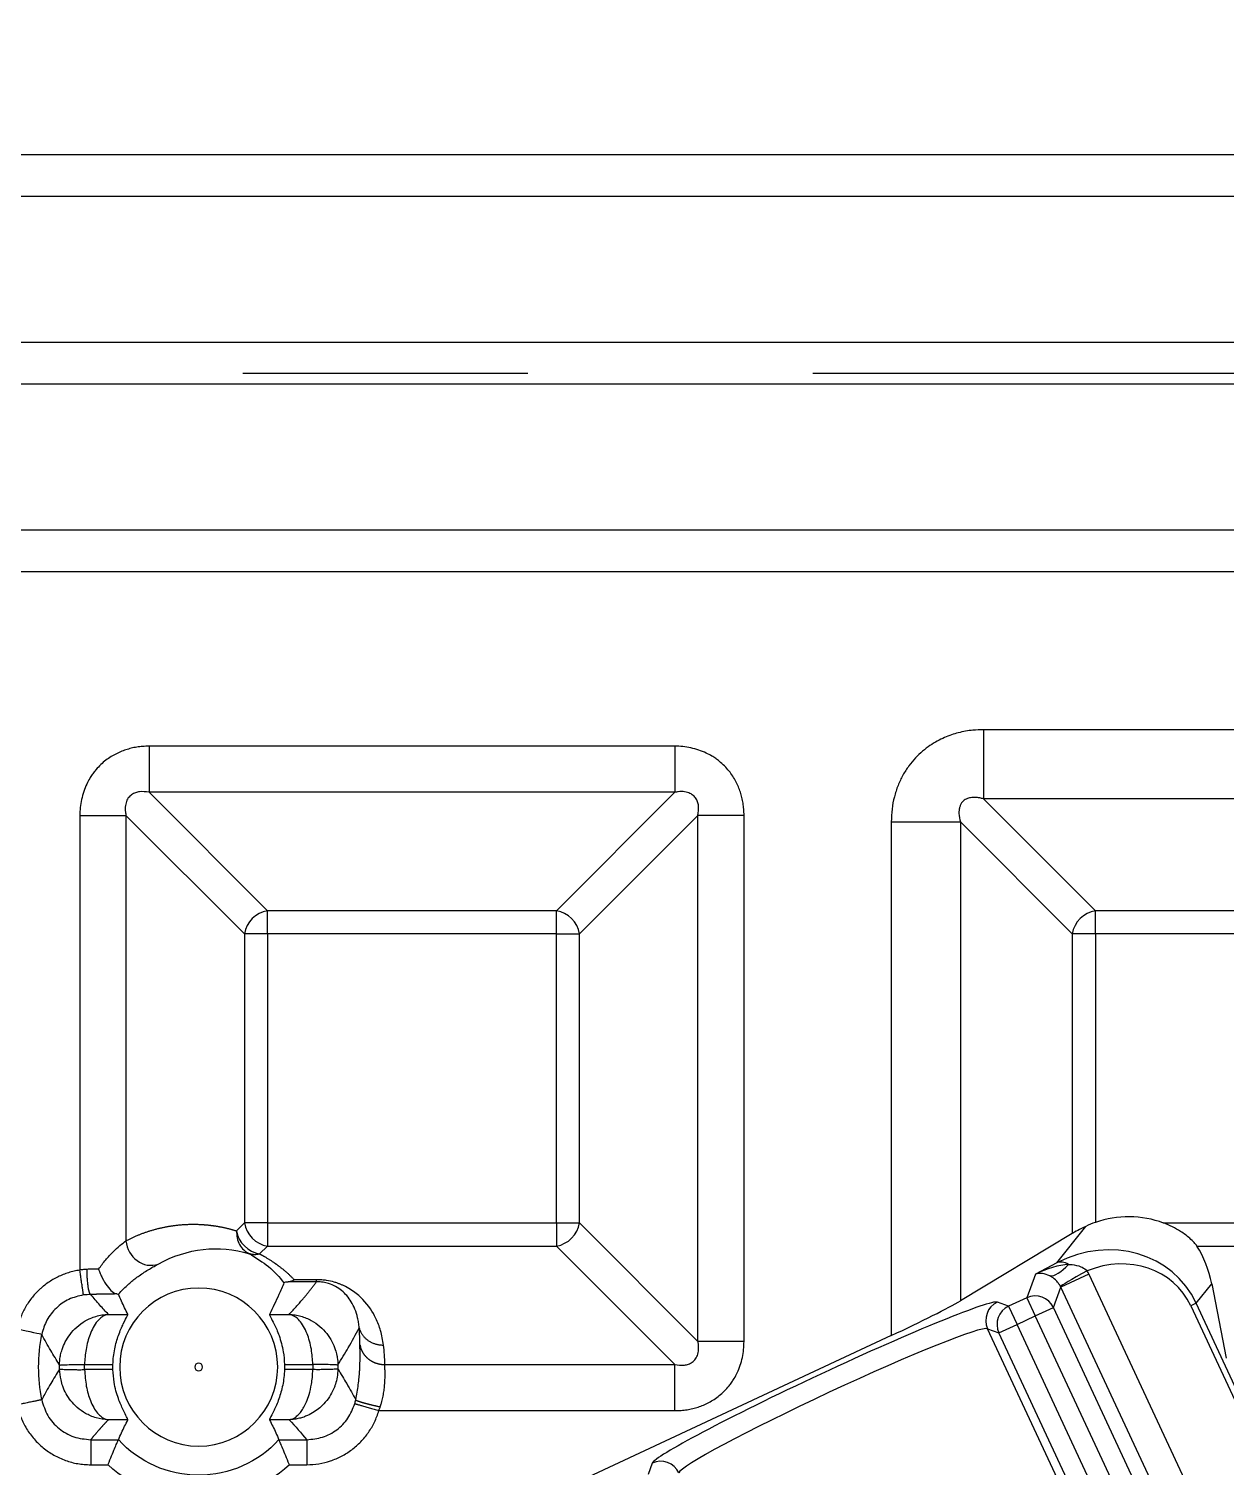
# Model space of a CAD drawing. Header units: millimetres. Extents: x 2595 to 3308, y 1499 to 1823.
# Drawn here: x 3109.39 to 3133.39, y 1641.33 to 1670.16 of the extents above; entities that cross this region are included whole.
import ezdxf
from ezdxf.lldxf.tags import DXFTag

# ---------------------------------------------------------------- set-up
doc = ezdxf.new("R2010")
doc.units = ezdxf.units.MM
doc.linetypes.add('CENTER', pattern=[2, 1.25, -0.25, 0.25, -0.25])
doc.layers.add('5', color=7, linetype='Continuous', true_color=0xffffff)
tags = doc.linetypes.add('DASHED', pattern=[25.72, 12.86, -12.86]).pattern_tags.tags
tags[6:7] = [DXFTag(74, 4), DXFTag(75, 0), DXFTag(340, '0'), DXFTag(46, 0.0), DXFTag(50, 0.0), DXFTag(44, 0.0), DXFTag(45, 0.0)]
tags[4:5] = [DXFTag(74, 4), DXFTag(75, 0), DXFTag(340, '0'), DXFTag(46, 0.0), DXFTag(50, 0.0), DXFTag(44, 0.0), DXFTag(45, 0.0)]

msp = doc.modelspace()

# ---------------------------------------------------------------- linework, layer by layer
at = {"layer": '5', "color": 7, "linetype": 'Continuous'}
for p, q in [((3143.407, 1667.635), (3101.539, 1667.635)), ((3143.407, 1666.8), (3101.609, 1666.8)), ((3102.067, 1663.875), (3146.332, 1663.875)), ((3102.067, 1663.04), (3146.332, 1663.04)), ((3101.609, 1660.115), (3143.407, 1660.115)), ((3101.539, 1659.28), (3143.407, 1659.28)), ((3138.808, 1656.111), (3128.526, 1656.111)), ((3128.526, 1656.111), (3128.526, 1654.725)), ((3122.339, 1655.78), (3111.796, 1655.78)), ((3111.796, 1655.78), (3111.796, 1654.856)), ((3122.339, 1654.856), (3111.796, 1654.856)), ((3111.796, 1654.856), (3114.17, 1652.482)), ((3122.339, 1654.856), (3119.965, 1652.482)), ((3128.526, 1654.725), (3130.769, 1652.482)), ((3138.808, 1654.725), (3128.526, 1654.725)), ((3110.41, 1654.394), (3110.41, 1645.28)), ((3111.334, 1654.394), (3113.708, 1652.02)), ((3111.334, 1654.394), (3111.334, 1645.868)), ((3122.801, 1654.394), (3120.427, 1652.02)), ((3122.801, 1643.851), (3122.801, 1654.394)), ((3123.726, 1654.394), (3122.801, 1654.394)), ((3123.726, 1643.851), (3123.726, 1654.394)), ((3126.677, 1654.263), (3126.677, 1643.967)), ((3128.064, 1654.263), (3128.064, 1644.667)), ((3128.064, 1654.263), (3130.307, 1652.02)), ((3114.17, 1652.02), (3114.17, 1652.482)), ((3119.965, 1652.482), (3114.17, 1652.482)), ((3119.965, 1652.02), (3119.965, 1652.482)), ((3130.769, 1652.02), (3130.769, 1652.482)), ((3136.564, 1652.482), (3130.769, 1652.482)), ((3113.708, 1652.02), (3113.708, 1646.225)), ((3114.17, 1652.02), (3113.708, 1652.02)), ((3119.965, 1652.02), (3114.17, 1652.02)), ((3114.17, 1652.02), (3114.17, 1646.225)), ((3119.965, 1652.02), (3120.427, 1652.02)), ((3119.965, 1646.225), (3119.965, 1652.02)), ((3120.427, 1646.225), (3120.427, 1652.02)), ((3130.769, 1652.02), (3130.307, 1652.02)), ((3130.307, 1652.02), (3130.307, 1646.015)), ((3130.769, 1652.02), (3130.769, 1646.237)), ((3136.564, 1652.02), (3130.769, 1652.02)), ((3114.17, 1646.225), (3113.708, 1646.225)), ((3114.17, 1646.225), (3114.17, 1645.762)), ((3114.17, 1646.225), (3119.965, 1646.225)), ((3119.965, 1646.225), (3119.965, 1645.762)), ((3119.965, 1646.225), (3120.427, 1646.225)), ((3122.801, 1643.851), (3120.427, 1646.225)), ((3130, 1645.428), (3130.58, 1646.157)), ((3132.137, 1646.225), (3136.564, 1646.225)), ((3130.307, 1646.015), (3128.064, 1644.667)), ((3114.013, 1645.605), (3114.17, 1645.762)), ((3114.17, 1645.762), (3119.965, 1645.762)), ((3122.339, 1643.388), (3119.965, 1645.762)), ((3132.805, 1645.762), (3136.564, 1645.762)), ((3130, 1645.428), (3129.566, 1645.199)), ((3115.156, 1645.048), (3114.587, 1645.048)), ((3115.156, 1645.088), (3114.708, 1645.088)), ((3129.566, 1645.199), (3129.394, 1644.727)), ((3130.638, 1645.2), (3130.076, 1644.938)), ((3130.638, 1645.2), (3133.379, 1639.322)), ((3132.792, 1644.616), (3133.102, 1645.005)), ((3133.102, 1645.005), (3133.393, 1643.519)), ((3129.394, 1644.727), (3129.029, 1644.557)), ((3129.394, 1644.727), (3129.564, 1644.363)), ((3129.928, 1644.533), (3130.076, 1644.938)), ((3132.817, 1639.06), (3130.076, 1644.938)), ((3110.981, 1644.394), (3111.372, 1644.394)), ((3114.213, 1644.394), (3114.603, 1644.394)), ((3129.029, 1644.557), (3128.805, 1644.638)), ((3129.029, 1644.557), (3129.199, 1644.192)), ((3129.564, 1644.363), (3129.928, 1644.533)), ((3132.54, 1638.931), (3129.928, 1644.533)), ((3132.792, 1644.616), (3132.681, 1644.564)), ((3132.681, 1644.564), (3134.813, 1639.991)), ((3133.654, 1642.769), (3132.792, 1644.616)), ((3131.293, 1638.35), (3128.61, 1644.104)), ((3128.61, 1644.104), (3128.834, 1644.022)), ((3128.834, 1644.022), (3129.199, 1644.192)), ((3129.199, 1644.192), (3129.564, 1644.363)), ((3131.81, 1638.591), (3129.199, 1644.192)), ((3132.176, 1638.762), (3129.564, 1644.363)), ((3126.677, 1643.967), (3119.012, 1640.393)), ((3131.446, 1638.421), (3128.834, 1644.022)), ((3110.504, 1643.389), (3111.073, 1643.389)), ((3111.073, 1643.286), (3110.504, 1643.286)), ((3114.511, 1643.389), (3115.081, 1643.389)), ((3115.081, 1643.286), (3114.511, 1643.286)), ((3122.339, 1642.464), (3122.339, 1643.388)), ((3116.404, 1642.464), (3122.339, 1642.464)), ((3111.372, 1642.282), (3110.981, 1642.282)), ((3114.603, 1642.282), (3114.213, 1642.282)), ((3110.627, 1641.882), (3111.184, 1641.882)), ((3114.401, 1641.882), (3114.957, 1641.882)), ((3110.627, 1641.38), (3110.974, 1641.38)), ((3114.61, 1641.38), (3114.957, 1641.38)), ((3121.885, 1641.411), (3121.803, 1641.187))]:
    msp.add_line(p, q, dxfattribs=at)
at = {"layer": '5', "color": 1, "linetype": 'CENTER', "ltscale": 22.850574}
msp.add_line((2988.002, 1663.259), (3308.002, 1663.259), dxfattribs=at)
at = {"layer": '5', "color": 7, "linetype": 'Continuous', "extrusion": (0, 0, -1)}
for radius in [1.584, 0.077]:
    msp.add_circle((-3112.792, 1643.338), radius, dxfattribs=at)
for centre, radius, start, end in [((-3148.002, 1669.494), 100.07, 313.95835, 233.17746), ((-3148.002, 1669.494), 99.038, 313.97894, 78.94), ((-3112.792, 1643.338), 2.791, 359.1545, 0.8455), ((-3112.792, 1643.338), 2.289, 358.7148, 1.2852), ((-3112.792, 1643.338), 1.72, 358.2894, 1.7106), ((-3112.792, 1643.338), 1.72, 178.2894, 181.7106), ((-3112.792, 1643.338), 2.289, 178.7148, 181.2852), ((-3112.792, 1643.338), 2.791, 179.1542, 180.8456), ((-3112.792, 1643.338), 2.169, 222.1388, 317.8612), ((-3112.792, 1643.338), 2.672, 227.1215, 312.8785)]:
    msp.add_arc(centre, radius, start, end, dxfattribs=at)
at = {"layer": '5', "color": 7, "linetype": 'DASHED'}
for radius, start, end in [(100.573, 306.62661, 226.18317), (100.572, 306.62578, 226.19708)]:
    msp.add_arc((3148.002, 1669.494), radius, start, end, dxfattribs=at)
at = {"layer": '5', "color": 7, "linetype": 'Continuous'}
for centre, radius, start, end in [((3148.002, 1669.494), 100.547, 306.63636, 233.36364), ((3148.002, 1669.494), 99.282, 100.95124, 226.04921), ((3148.002, 1669.494), 99.081, 101.04979, 226.04537), ((3112.792, 1643.338), 3.216, 168.234, 191.7626), ((3148.002, 1663.458), 81.732, 195.12421, 254.87579), ((3148.002, 1663.458), 82.176, 195.12421, 254.87579)]:
    msp.add_arc(centre, radius, start, end, dxfattribs=at)
for centre, major_axis, ratio, start_param, end_param in [((3114.17, 1652.02), (0.356, 0.356), 0.854588, 0.863645, 2.277948), ((3119.965, 1652.02), (0.356, -0.356), 0.854588, 0.863645, 2.277948), ((3130.769, 1652.02), (0.356, 0.356), 0.854588, 0.863645, 2.277948), ((3131.424, 1644.33), (1.261, 1.585), 0.993174, 0.313736, 1.005725), ((3114.17, 1646.225), (-0.356, 0.356), 0.854588, 0.863645, 2.277948), ((3119.965, 1646.225), (-0.356, -0.356), 0.854588, 0.863645, 2.277948), ((3130.769, 1646.219), (0.503, 0.235), 0.047474, 1.934971, 2.713563), ((3114.013, 1646.069), (-0.356, 0.356), 0.854588, 0.866949, 2.277166), ((3130.842, 1643.598), (1.707, 1.404), 0.905964, 6.054952, 7.620277), ((3131.093, 1643.715), (1.392, 1.158), 0.883834, 6.05464, 7.506002), ((3131.086, 1643.905), (1.014, 2.461), 0.731949, 5.447778, 5.813256), ((3129.736, 1644.835), (0.87, 0.432), 0.413498, 0.777929, 1.560908), ((3130.536, 1647.04), (0.721, 1.865), 0.271224, 3.21846, 3.746965), ((3130.169, 1645.064), (0.188, -0.356), 0.687907, 2.286444, 3.069422), ((3131.854, 1645.849), (1.784, 0.904), 0.030873, 2.329512, 3.087618), ((3128.4, 1644.01), (1.68, 1.933), 0.928627, 5.89117, 5.922054), ((3129.736, 1644.835), (0.297, -0.288), 0.826926, 1.926587, 2.709565), ((3125.349, 1643.015), (3.465, 1.616), 0.052408, 0.05236, 3.089233), ((3126.677, 1644.055), (1.509, 0.705), 0.047474, 4.690194, 5.855156), ((3129.564, 1644.363), (0.378, -0.138), 0.997265, 0.786768, 2.354825), ((3129.648, 1644.592), (0.345, 0.452), 0.671744, 5.934647, 5.965532), ((3128.974, 1644.274), (-0.138, -0.378), 0.997265, 3.92836, 5.496418), ((3129.199, 1644.192), (-0.138, -0.378), 0.997265, 3.92836, 5.496418), ((3125.519, 1642.651), (3.1, 1.446), 0.058573, 0.05236, 3.089233), ((3122.055, 1641.047), (0.378, -0.138), 0.997265, 0.786768, 2.354825)]:
    msp.add_ellipse(centre, major_axis=major_axis, ratio=ratio, start_param=start_param, end_param=end_param, dxfattribs=at)
for points, degree, knots in [([(3128.526, 1656.111), (3128.455, 1656.109), (3128.335, 1656.106), (3128.167, 1656.082), (3128.023, 1656.051), (3127.882, 1656.009), (3127.741, 1655.954), (3127.595, 1655.884), (3127.447, 1655.793), (3127.3, 1655.681), (3127.157, 1655.545), (3127.024, 1655.384), (3126.906, 1655.199), (3126.808, 1654.991), (3126.734, 1654.763), (3126.686, 1654.518), (3126.68, 1654.349), (3126.677, 1654.263)], 3, [0, 0, 0, 0, 0.072851, 0.122845, 0.174858, 0.223041, 0.274463, 0.329748, 0.38903, 0.452408, 0.51978, 0.591113, 0.666185, 0.744828, 0.826536, 0.911136, 1, 1, 1, 1]), ([(3111.796, 1655.78), (3111.754, 1655.779), (3111.672, 1655.777), (3111.553, 1655.763), (3111.439, 1655.74), (3111.329, 1655.709), (3111.221, 1655.668), (3111.114, 1655.618), (3111.008, 1655.555), (3110.903, 1655.479), (3110.802, 1655.389), (3110.72, 1655.297), (3110.656, 1655.211), (3110.6, 1655.125), (3110.54, 1655.013), (3110.483, 1654.872), (3110.441, 1654.715), (3110.414, 1654.554), (3110.411, 1654.447), (3110.41, 1654.394)], 3, [0, 0, 0, 0, 0.057407, 0.111962, 0.164399, 0.216091, 0.268338, 0.322147, 0.378214, 0.43692, 0.498582, 0.563564, 0.604336, 0.646374, 0.704073, 0.778131, 0.853149, 0.927204, 1, 1, 1, 1]), ([(3123.726, 1654.394), (3123.725, 1654.436), (3123.723, 1654.517), (3123.708, 1654.637), (3123.686, 1654.751), (3123.654, 1654.861), (3123.614, 1654.969), (3123.563, 1655.076), (3123.501, 1655.182), (3123.425, 1655.286), (3123.334, 1655.387), (3123.243, 1655.469), (3123.157, 1655.534), (3123.07, 1655.59), (3122.958, 1655.65), (3122.818, 1655.707), (3122.66, 1655.749), (3122.5, 1655.776), (3122.393, 1655.779), (3122.339, 1655.78)], 3, [0, 0, 0, 0, 0.057407, 0.111962, 0.164399, 0.216091, 0.268338, 0.322147, 0.378214, 0.43692, 0.498582, 0.563564, 0.604336, 0.646374, 0.704073, 0.778131, 0.853149, 0.927204, 1, 1, 1, 1]), ([(3111.796, 1654.856), (3111.733, 1654.865), (3111.643, 1654.878), (3111.523, 1654.851), (3111.443, 1654.811), (3111.373, 1654.742), (3111.337, 1654.662), (3111.322, 1654.587), (3111.318, 1654.525), (3111.322, 1654.459), (3111.33, 1654.416), (3111.334, 1654.394)], 3, [0, 0, 0, 0, 0.241824, 0.344555, 0.446109, 0.553479, 0.67881, 0.751322, 0.830129, 0.913249, 1, 1, 1, 1]), ([(3122.801, 1654.394), (3122.811, 1654.457), (3122.824, 1654.546), (3122.797, 1654.667), (3122.757, 1654.747), (3122.687, 1654.816), (3122.607, 1654.853), (3122.533, 1654.868), (3122.47, 1654.872), (3122.405, 1654.868), (3122.361, 1654.86), (3122.339, 1654.856)], 3, [0, 0, 0, 0, 0.241824, 0.344555, 0.446109, 0.553479, 0.67881, 0.751322, 0.830129, 0.913249, 1, 1, 1, 1]), ([(3128.526, 1654.725), (3128.502, 1654.731), (3128.447, 1654.746), (3128.374, 1654.755), (3128.312, 1654.754), (3128.254, 1654.748), (3128.18, 1654.727), (3128.111, 1654.677), (3128.071, 1654.62), (3128.049, 1654.565), (3128.036, 1654.502), (3128.032, 1654.396), (3128.051, 1654.318), (3128.064, 1654.263)], 3, [0, 0, 0, 0, 0.093419, 0.212052, 0.262993, 0.313654, 0.413883, 0.514736, 0.570157, 0.632578, 0.705029, 0.789605, 1, 1, 1, 1]), ([(3111.334, 1645.868), (3111.569, 1645.991), (3111.822, 1646.07), (3112.083, 1646.151), (3112.354, 1646.181), (3112.64, 1646.214), (3112.929, 1646.189), (3113.084, 1646.176), (3113.234, 1646.147), (3113.394, 1646.116), (3113.551, 1646.067)], 2, [0, 0, 0, 0.25, 0.25, 0.5, 0.5, 0.75, 0.75, 0.875, 0.875, 1, 1, 1]), ([(3132.805, 1645.762), (3132.793, 1645.781), (3132.774, 1645.806), (3132.725, 1645.86), (3132.695, 1645.889), (3132.608, 1645.966), (3132.545, 1646.013), (3132.373, 1646.123), (3132.257, 1646.18), (3132.137, 1646.225)], 3, [0, 0, 0, 0, 0.161396, 0.161396, 0.320835, 0.320835, 0.584129, 0.584129, 1, 1, 1, 1]), ([(3110.785, 1645.301), (3110.832, 1645.365), (3110.924, 1645.49), (3111.074, 1645.649), (3111.223, 1645.782), (3111.296, 1645.839), (3111.334, 1645.868)], 3, [0, 0, 0, 0, 0.248256, 0.48988, 0.736494, 1, 1, 1, 1]), ([(3113.551, 1646.067), (3113.552, 1646.019), (3113.555, 1645.922), (3113.608, 1645.789), (3113.692, 1645.677), (3113.769, 1645.631), (3113.808, 1645.608)], 3, [0, 0, 0, 0, 0.249977, 0.499971, 0.74998, 1, 1, 1, 1]), ([(3113.808, 1645.609), (3113.944, 1645.524), (3114.241, 1645.339), (3114.41, 1645.137), (3114.502, 1645.028)], 3, [0, 0, 0, 0, 0.458183, 1, 1, 1, 1]), ([(3114.013, 1645.605), (3114.112, 1645.554), (3114.298, 1645.437), (3114.385, 1645.372), (3114.558, 1645.244), (3114.708, 1645.088)], 2, [0, 0, 0, 0.25, 0.5, 0.5, 1, 1, 1]), ([(3110.41, 1645.28), (3110.371, 1645.273), (3110.295, 1645.26), (3110.183, 1645.23), (3110.075, 1645.192), (3109.971, 1645.146), (3109.87, 1645.093), (3109.773, 1645.031), (3109.696, 1644.974), (3109.637, 1644.925), (3109.58, 1644.873), (3109.513, 1644.805), (3109.439, 1644.717), (3109.372, 1644.624), (3109.312, 1644.526), (3109.259, 1644.425), (3109.223, 1644.337), (3109.197, 1644.265), (3109.174, 1644.191), (3109.161, 1644.134), (3109.152, 1644.096)], 3, [0, 0, 0, 0, 0.06379, 0.126437, 0.188453, 0.250336, 0.312469, 0.374841, 0.437354, 0.468643, 0.499938, 0.562509, 0.625024, 0.687401, 0.749545, 0.811445, 0.873485, 0.904718, 0.936174, 1, 1, 1, 1]), ([(3110.554, 1645.296), (3110.53, 1645.295), (3110.482, 1645.294), (3110.434, 1645.284), (3110.41, 1645.28)], 3, [0, 0, 0, 0, 0.49768, 1, 1, 1, 1]), ([(3110.785, 1645.301), (3110.783, 1645.301), (3110.733, 1645.299), (3110.657, 1645.298), (3110.58, 1645.297), (3110.554, 1645.296)], 3, [0, 0, 0, 0, 0.022501, 0.674852, 1, 1, 1, 1]), ([(3110.785, 1645.301), (3110.796, 1645.271), (3110.818, 1645.21), (3110.873, 1645.092), (3110.954, 1644.957), (3111.062, 1644.835), (3111.122, 1644.814), (3111.151, 1644.803)], 3, [0, 0, 0, 0, 0.124685, 0.249171, 0.498793, 0.748261, 1, 1, 1, 1]), ([(3111.555, 1645.137), (3111.569, 1645.148), (3111.62, 1645.184), (3111.706, 1645.242), (3111.808, 1645.305), (3111.905, 1645.36), (3111.954, 1645.387), (3111.98, 1645.401)], 3, [0, 0, 0, 0, 0.07731, 0.28017, 0.498291, 0.735846, 1, 1, 1, 1]), ([(3130.231, 1645.395), (3130.255, 1645.394), (3130.279, 1645.393), (3130.362, 1645.384), (3130.422, 1645.371), (3130.516, 1645.334), (3130.553, 1645.314), (3130.592, 1645.281), (3130.599, 1645.274), (3130.606, 1645.267)], 3, [0, 0, 0, 0, 0.174687, 0.174687, 0.619847, 0.619847, 0.926489, 0.926489, 1, 1, 1, 1]), ([(3111.182, 1644.796), (3111.251, 1644.868), (3111.374, 1644.997), (3111.501, 1645.097), (3111.555, 1645.137)], 3, [0, 0, 0, 0, 0.559108, 1, 1, 1, 1]), ([(3114.502, 1645.028), (3114.469, 1644.948), (3114.434, 1644.868), (3114.34, 1644.657), (3114.279, 1644.525), (3114.213, 1644.394)], 3, [0, 0, 0, 0, 0.377003, 0.377003, 1, 1, 1, 1]), ([(3114.502, 1645.028), (3114.503, 1645.031), (3114.508, 1645.035), (3114.528, 1645.041), (3114.543, 1645.044), (3114.574, 1645.047), (3114.58, 1645.048), (3114.587, 1645.048)], 3, [0, 0, 0, 0, 0.486811, 0.486811, 0.906582, 0.906582, 1, 1, 1, 1]), ([(3114.587, 1645.048), (3114.597, 1645.049), (3114.617, 1645.052), (3114.647, 1645.06), (3114.677, 1645.072), (3114.698, 1645.083), (3114.708, 1645.088)], 3, [0, 0, 0, 0, 0.249668, 0.499556, 0.749667, 1, 1, 1, 1]), ([(3116.498, 1643.779), (3116.482, 1643.876), (3116.452, 1644.055), (3116.333, 1644.362), (3116.178, 1644.606), (3115.953, 1644.817), (3115.816, 1644.912), (3115.684, 1644.976), (3115.631, 1644.998), (3115.574, 1645.02), (3115.486, 1645.048), (3115.382, 1645.071), (3115.26, 1645.086), (3115.191, 1645.088), (3115.156, 1645.089)], 3, [0, 0, 0, 0, 0.193994, 0.358704, 0.621434, 0.693756, 0.816639, 0.837286, 0.857713, 0.878269, 0.899544, 0.94617, 0.972056, 1, 1, 1, 1]), ([(3116.01, 1644.122), (3116.006, 1644.158), (3116, 1644.226), (3115.976, 1644.352), (3115.933, 1644.492), (3115.86, 1644.639), (3115.772, 1644.763), (3115.669, 1644.866), (3115.551, 1644.949), (3115.427, 1645.006), (3115.292, 1645.041), (3115.202, 1645.046), (3115.156, 1645.048)], 3, [0, 0, 0, 0, 0.107436, 0.206149, 0.380168, 0.527563, 0.653761, 0.760445, 0.84745, 0.921969, 0.959924, 1, 1, 1, 1]), ([(3130.07, 1644.949), (3130.065, 1644.959), (3130.06, 1644.969), (3130.045, 1644.995), (3130.035, 1645.01), (3130.015, 1645.036), (3130.006, 1645.047), (3129.962, 1645.095), (3129.928, 1645.121), (3129.883, 1645.15), (3129.869, 1645.158), (3129.856, 1645.165)], 3, [0, 0, 0, 0, 0.079957, 0.079957, 0.214245, 0.214245, 0.338358, 0.338358, 0.796303, 0.796303, 1, 1, 1, 1]), ([(3110.482, 1644.783), (3110.382, 1644.759), (3110.182, 1644.712), (3109.929, 1644.531), (3109.733, 1644.288), (3109.673, 1644.092), (3109.644, 1643.993)], 3, [0, 0, 0, 0, 0.249878, 0.499852, 0.749898, 1, 1, 1, 1]), ([(3065.808, 1644.461), (3066.537, 1641.736), (3067.96, 1636.418), (3070.994, 1628.947), (3074.469, 1622.138), (3078.323, 1616.012), (3082.424, 1610.554), (3086.482, 1605.952), (3090.436, 1602.044), (3094.275, 1598.685), (3098.263, 1595.597), (3102.379, 1592.784), (3106.604, 1590.247), (3110.917, 1587.986), (3115.3, 1585.998), (3119.736, 1584.287), (3124.202, 1582.826), (3127.22, 1582.068), (3128.72, 1581.691)], 3, [0, 0, 0, 0, 0.090373, 0.176364, 0.257981, 0.335231, 0.40812, 0.476654, 0.531767, 0.586258, 0.640131, 0.693386, 0.746023, 0.798046, 0.849453, 0.900247, 0.950429, 1, 1, 1, 1]), ([(3110.024, 1643.581), (3110.032, 1643.619), (3110.058, 1643.708), (3110.117, 1643.849), (3110.214, 1644.002), (3110.348, 1644.147), (3110.489, 1644.249), (3110.621, 1644.316), (3110.732, 1644.356), (3110.853, 1644.385), (3110.938, 1644.391), (3110.981, 1644.394)], 3, [0, 0, 0, 0, 0.079425, 0.193533, 0.321462, 0.464826, 0.623477, 0.709593, 0.800842, 0.89749, 1, 1, 1, 1]), ([(3110.981, 1644.394), (3110.947, 1644.385), (3110.891, 1644.372), (3110.817, 1644.317), (3110.749, 1644.247), (3110.679, 1644.142), (3110.596, 1643.961), (3110.541, 1643.754), (3110.511, 1643.544), (3110.506, 1643.441), (3110.504, 1643.389)], 3, [0, 0, 0, 0, 0.150181, 0.242599, 0.32923, 0.468611, 0.594879, 0.80827, 0.903174, 1, 1, 1, 1]), ([(3111.073, 1643.389), (3111.076, 1643.494), (3111.089, 1643.601), (3111.128, 1643.798), (3111.155, 1643.891), (3111.215, 1644.062), (3111.25, 1644.141), (3111.315, 1644.273), (3111.345, 1644.327), (3111.37, 1644.378), (3111.374, 1644.39), (3111.372, 1644.394)], 3, [0, 0, 0, 0, 0.203873, 0.203873, 0.406716, 0.406716, 0.625009, 0.625009, 0.862359, 0.862359, 1, 1, 1, 1]), ([(3114.213, 1644.394), (3114.21, 1644.388), (3114.219, 1644.367), (3114.254, 1644.3), (3114.28, 1644.252), (3114.338, 1644.132), (3114.373, 1644.054), (3114.437, 1643.87), (3114.467, 1643.759), (3114.5, 1643.56), (3114.509, 1643.474), (3114.511, 1643.389)], 3, [0, 0, 0, 0, 0.193447, 0.193447, 0.385296, 0.385296, 0.599016, 0.599016, 0.836074, 0.836074, 1, 1, 1, 1]), ([(3114.603, 1644.394), (3114.644, 1644.391), (3114.724, 1644.386), (3114.84, 1644.359), (3114.948, 1644.322), (3115.078, 1644.26), (3115.221, 1644.161), (3115.36, 1644.016), (3115.464, 1643.857), (3115.528, 1643.706), (3115.555, 1643.61), (3115.563, 1643.571)], 3, [0, 0, 0, 0, 0.096004, 0.187438, 0.274784, 0.358443, 0.515494, 0.660201, 0.79378, 0.917114, 1, 1, 1, 1]), ([(3115.081, 1643.389), (3115.074, 1643.492), (3115.058, 1643.718), (3114.966, 1644.039), (3114.841, 1644.252), (3114.714, 1644.365), (3114.641, 1644.384), (3114.603, 1644.394)], 3, [0, 0, 0, 0, 0.192489, 0.419695, 0.685108, 0.835617, 1, 1, 1, 1]), ([(3065.375, 1644.356), (3065.485, 1643.901), (3065.706, 1642.991), (3066.183, 1641.182), (3066.833, 1638.937), (3067.703, 1636.271), (3068.659, 1633.635), (3069.703, 1631.031), (3070.957, 1628.178), (3072.184, 1625.656), (3073.494, 1623.176), (3074.718, 1621.004), (3076.174, 1618.609), (3077.708, 1616.265), (3079.316, 1613.975), (3080.999, 1611.739), (3082.754, 1609.56), (3084.583, 1607.438), (3086.485, 1605.372), (3088.128, 1603.701), (3089.479, 1602.396), (3090.851, 1601.112), (3092.253, 1599.864), (3093.682, 1598.655), (3094.762, 1597.77), (3095.852, 1596.908), (3097.313, 1595.791), (3098.61, 1594.848), (3099.733, 1594.064), (3100.482, 1593.55), (3101.427, 1592.919), (3102.578, 1592.178), (3103.75, 1591.449), (3104.747, 1590.852), (3105.559, 1590.379), (3106.18, 1590.024), (3106.81, 1589.67), (3107.67, 1589.197), (3108.774, 1588.609), (3110.14, 1587.913), (3111.56, 1587.223), (3113.038, 1586.539), (3114.571, 1585.865), (3116.16, 1585.203), (3117.518, 1584.669), (3118.63, 1584.252), (3119.768, 1583.839), (3121.219, 1583.338), (3122.998, 1582.768), (3124.513, 1582.319), (3125.749, 1581.977), (3127.015, 1581.64), (3127.975, 1581.409), (3128.618, 1581.253)], 3, [0, 0, 0, 0, 0.014936, 0.029853, 0.059655, 0.089453, 0.119262, 0.149075, 0.178885, 0.218629, 0.238504, 0.268312, 0.298106, 0.327877, 0.357624, 0.387348, 0.417075, 0.446843, 0.47668, 0.506592, 0.521577, 0.536571, 0.566511, 0.58142, 0.596263, 0.611033, 0.62573, 0.654912, 0.662164, 0.669403, 0.683874, 0.698399, 0.713051, 0.727904, 0.735428, 0.743029, 0.750712, 0.758484, 0.774323, 0.790599, 0.807368, 0.824674, 0.842499, 0.860799, 0.879533, 0.889049, 0.898658, 0.918142, 0.937995, 0.958239, 0.968516, 0.9789, 1, 1, 1, 1]), ([(3115.583, 1643.379), (3115.655, 1643.496), (3115.815, 1643.758), (3115.94, 1643.992), (3116.01, 1644.122)], 3, [0, 0, 0, 0, 0.4451, 1, 1, 1, 1]), ([(3116.026, 1643.782), (3116.025, 1643.839), (3116.024, 1643.952), (3116.014, 1644.066), (3116.01, 1644.122)], 3, [0, 0, 0, 0, 0.503045, 1, 1, 1, 1]), ([(3110.001, 1643.379), (3109.941, 1643.477), (3109.846, 1643.632), (3109.731, 1643.833), (3109.674, 1643.939), (3109.644, 1643.993)], 3, [0, 0, 0, 0, 0.458818, 0.718712, 1, 1, 1, 1]), ([(3122.339, 1643.388), (3122.402, 1643.379), (3122.492, 1643.366), (3122.613, 1643.393), (3122.693, 1643.433), (3122.762, 1643.502), (3122.799, 1643.583), (3122.814, 1643.657), (3122.817, 1643.72), (3122.814, 1643.785), (3122.806, 1643.828), (3122.801, 1643.851)], 3, [0, 0, 0, 0, 0.241824, 0.344555, 0.446109, 0.553479, 0.67881, 0.751322, 0.830129, 0.913249, 1, 1, 1, 1]), ([(3122.339, 1642.464), (3122.381, 1642.465), (3122.463, 1642.467), (3122.582, 1642.482), (3122.696, 1642.504), (3122.806, 1642.535), (3122.914, 1642.576), (3123.021, 1642.627), (3123.128, 1642.689), (3123.232, 1642.765), (3123.333, 1642.856), (3123.415, 1642.947), (3123.48, 1643.033), (3123.536, 1643.119), (3123.596, 1643.232), (3123.652, 1643.372), (3123.695, 1643.53), (3123.721, 1643.69), (3123.724, 1643.797), (3123.726, 1643.851)], 3, [0, 0, 0, 0, 0.057407, 0.111962, 0.164399, 0.216091, 0.268338, 0.322147, 0.378214, 0.43692, 0.498582, 0.563564, 0.604336, 0.646374, 0.704073, 0.778131, 0.853149, 0.927204, 1, 1, 1, 1]), ([(3110.001, 1643.379), (3110.004, 1643.433), (3110.009, 1643.501), (3110.021, 1643.568), (3110.024, 1643.581)], 3, [0, 0, 0, 0, 0.794295, 1, 1, 1, 1]), ([(3115.563, 1643.571), (3115.565, 1643.556), (3115.577, 1643.493), (3115.581, 1643.428), (3115.583, 1643.379)], 3, [0, 0, 0, 0, 0.228587, 1, 1, 1, 1]), ([(3116.027, 1643.494), (3116.027, 1643.517), (3116.027, 1643.564), (3116.027, 1643.628), (3116.026, 1643.687), (3116.026, 1643.739), (3116.026, 1643.768), (3116.026, 1643.782)], 3, [0, 0, 0, 0, 0.190199, 0.3885, 0.590997, 0.794572, 1, 1, 1, 1]), ([(3110.001, 1643.296), (3109.941, 1643.198), (3109.846, 1643.043), (3109.754, 1642.881), (3109.694, 1642.773), (3109.664, 1642.719), (3109.644, 1642.682)], 3, [0, 0, 0, 0, 0.45802, 0.718273, 0.809744, 1, 1, 1, 1]), ([(3110.001, 1643.379), (3110.005, 1643.379), (3110.011, 1643.378), (3110.041, 1643.381), (3110.086, 1643.383), (3110.167, 1643.386), (3110.286, 1643.388), (3110.408, 1643.391), (3110.472, 1643.39), (3110.504, 1643.389)], 3, [0, 0, 0, 0, 0.124961, 0.250099, 0.333606, 0.500377, 0.749717, 0.874929, 1, 1, 1, 1]), ([(3110.001, 1643.296), (3110.005, 1643.297), (3110.011, 1643.297), (3110.055, 1643.293), (3110.149, 1643.29), (3110.286, 1643.287), (3110.408, 1643.284), (3110.472, 1643.286), (3110.504, 1643.286)], 3, [0, 0, 0, 0, 0.125076, 0.25034, 0.499879, 0.74948, 0.874816, 1, 1, 1, 1]), ([(3110.504, 1643.286), (3110.512, 1643.173), (3110.529, 1642.946), (3110.621, 1642.634), (3110.728, 1642.449), (3110.822, 1642.353), (3110.895, 1642.301), (3110.949, 1642.289), (3110.981, 1642.282)], 3, [0, 0, 0, 0, 0.211436, 0.420393, 0.674302, 0.76459, 0.860717, 1, 1, 1, 1]), ([(3111.372, 1642.282), (3111.375, 1642.287), (3111.365, 1642.308), (3111.33, 1642.375), (3111.305, 1642.423), (3111.246, 1642.544), (3111.212, 1642.621), (3111.147, 1642.805), (3111.117, 1642.916), (3111.084, 1643.115), (3111.076, 1643.201), (3111.073, 1643.286)], 3, [0, 0, 0, 0, 0.193447, 0.193447, 0.385296, 0.385296, 0.599016, 0.599016, 0.836074, 0.836074, 1, 1, 1, 1]), ([(3114.511, 1643.286), (3114.508, 1643.181), (3114.496, 1643.074), (3114.457, 1642.877), (3114.43, 1642.784), (3114.369, 1642.613), (3114.334, 1642.535), (3114.269, 1642.402), (3114.239, 1642.348), (3114.215, 1642.297), (3114.211, 1642.285), (3114.213, 1642.282)], 3, [0, 0, 0, 0, 0.203873, 0.203873, 0.406716, 0.406716, 0.625009, 0.625009, 0.862359, 0.862359, 1, 1, 1, 1]), ([(3114.603, 1642.282), (3114.621, 1642.285), (3114.655, 1642.291), (3114.715, 1642.319), (3114.779, 1642.367), (3114.846, 1642.443), (3114.903, 1642.533), (3114.958, 1642.645), (3115.012, 1642.797), (3115.05, 1642.965), (3115.074, 1643.136), (3115.078, 1643.234), (3115.081, 1643.286)], 3, [0, 0, 0, 0, 0.076749, 0.145558, 0.264094, 0.365496, 0.45977, 0.557886, 0.67247, 0.816622, 0.903066, 1, 1, 1, 1]), ([(3115.583, 1643.379), (3115.58, 1643.379), (3115.573, 1643.378), (3115.53, 1643.382), (3115.436, 1643.385), (3115.299, 1643.388), (3115.176, 1643.391), (3115.113, 1643.39), (3115.081, 1643.389)], 3, [0, 0, 0, 0, 0.125076, 0.25034, 0.499879, 0.749479, 0.874815, 1, 1, 1, 1]), ([(3115.583, 1643.296), (3115.58, 1643.297), (3115.573, 1643.297), (3115.538, 1643.294), (3115.489, 1643.291), (3115.403, 1643.289), (3115.299, 1643.287), (3115.176, 1643.284), (3115.113, 1643.286), (3115.081, 1643.286)], 3, [0, 0, 0, 0, 0.124947, 0.250073, 0.400159, 0.50041, 0.749734, 0.874939, 1, 1, 1, 1]), ([(3115.583, 1643.296), (3115.58, 1643.242), (3115.574, 1643.14), (3115.543, 1643.021), (3115.52, 1642.956), (3115.513, 1642.937)], 3, [0, 0, 0, 0, 0.438786, 0.82964, 1, 1, 1, 1]), ([(3115.583, 1643.296), (3115.644, 1643.198), (3115.776, 1642.983), (3115.883, 1642.787), (3115.941, 1642.682)], 3, [0, 0, 0, 0, 0.457703, 1, 1, 1, 1]), ([(3115.941, 1642.682), (3115.951, 1642.733), (3115.971, 1642.834), (3115.994, 1642.984), (3116.007, 1643.107), (3116.015, 1643.203), (3116.02, 1643.277), (3116.024, 1643.351), (3116.026, 1643.424), (3116.027, 1643.47), (3116.027, 1643.493), (3116.027, 1643.494)], 3, [0, 0, 0, 0, 0.166461, 0.331176, 0.50249, 0.592597, 0.68658, 0.785306, 0.88951, 0.999284, 1, 1, 1, 1]), ([(3116.433, 1642.541), (3116.441, 1642.566), (3116.46, 1642.629), (3116.484, 1642.73), (3116.505, 1642.842), (3116.519, 1642.953), (3116.527, 1643.064), (3116.529, 1643.173), (3116.528, 1643.272), (3116.525, 1643.342), (3116.524, 1643.377), (3116.523, 1643.388)], 3, [0, 0, 0, 0, 0.070399, 0.173809, 0.278702, 0.3888, 0.507163, 0.636511, 0.775877, 0.91982, 1, 1, 1, 1]), ([(3110.981, 1642.282), (3110.898, 1642.29), (3110.777, 1642.302), (3110.626, 1642.358), (3110.497, 1642.421), (3110.36, 1642.518), (3110.23, 1642.654), (3110.133, 1642.798), (3110.065, 1642.94), (3110.041, 1643.036), (3110.032, 1643.079)], 3, [0, 0, 0, 0, 0.198325, 0.289037, 0.37514, 0.531621, 0.666897, 0.789013, 0.908326, 1, 1, 1, 1]), ([(3115.513, 1642.937), (3115.491, 1642.882), (3115.438, 1642.773), (3115.338, 1642.635), (3115.225, 1642.522), (3115.105, 1642.433), (3114.995, 1642.374), (3114.895, 1642.334), (3114.808, 1642.308), (3114.71, 1642.288), (3114.64, 1642.284), (3114.603, 1642.282)], 3, [0, 0, 0, 0, 0.138896, 0.287518, 0.413699, 0.534084, 0.663177, 0.735158, 0.814236, 0.901987, 1, 1, 1, 1]), ([(3109.644, 1642.682), (3109.678, 1642.572), (3109.747, 1642.353), (3109.981, 1642.094), (3110.283, 1641.916), (3110.512, 1641.893), (3110.627, 1641.882)], 3, [0, 0, 0, 0, 0.249731, 0.499663, 0.748942, 1, 1, 1, 1]), ([(3109.152, 1642.579), (3109.162, 1642.537), (3109.182, 1642.452), (3109.225, 1642.33), (3109.277, 1642.213), (3109.36, 1642.064), (3109.461, 1641.926), (3109.579, 1641.801), (3109.676, 1641.716), (3109.779, 1641.639), (3109.925, 1641.549), (3110.08, 1641.478), (3110.243, 1641.427), (3110.368, 1641.4), (3110.496, 1641.383), (3110.583, 1641.381), (3110.627, 1641.38)], 3, [0, 0, 0, 0, 0.063973, 0.126563, 0.188432, 0.250227, 0.37489, 0.437607, 0.500308, 0.562881, 0.6253, 0.74938, 0.811103, 0.873044, 0.935802, 1, 1, 1, 1]), ([(3114.957, 1641.882), (3115.065, 1641.892), (3115.281, 1641.912), (3115.57, 1642.07), (3115.802, 1642.303), (3115.882, 1642.504), (3115.922, 1642.605)], 3, [0, 0, 0, 0, 0.250886, 0.500347, 0.750391, 1, 1, 1, 1]), ([(3114.957, 1641.38), (3115.039, 1641.383), (3115.201, 1641.391), (3115.436, 1641.452), (3115.621, 1641.53), (3115.761, 1641.61), (3115.861, 1641.679), (3115.955, 1641.756), (3116.072, 1641.868), (3116.175, 1641.993), (3116.262, 1642.128), (3116.318, 1642.235), (3116.367, 1642.347), (3116.391, 1642.425), (3116.404, 1642.464)], 3, [0, 0, 0, 0, 0.126445, 0.250011, 0.374093, 0.436507, 0.499096, 0.561839, 0.62462, 0.749505, 0.811454, 0.873461, 0.936112, 1, 1, 1, 1]), ([(3116.404, 1642.464), (3116.407, 1642.471), (3116.417, 1642.496), (3116.427, 1642.522), (3116.433, 1642.541)], 3, [0, 0, 0, 0, 0.269259, 1, 1, 1, 1]), ([(3110.981, 1642.282), (3110.896, 1642.194), (3110.81, 1642.097), (3110.765, 1642.046), (3110.674, 1641.94), (3110.627, 1641.882)], 2, [0, 0, 0, 0.5, 0.5, 0.75, 1, 1, 1]), ([(3110.974, 1641.38), (3110.974, 1641.38), (3110.975, 1641.38), (3110.982, 1641.398), (3110.989, 1641.416), (3111.018, 1641.49), (3111.041, 1641.547), (3111.082, 1641.647), (3111.102, 1641.693), (3111.134, 1641.768), (3111.147, 1641.8), (3111.168, 1641.848), (3111.176, 1641.865), (3111.182, 1641.878), (3111.183, 1641.881), (3111.184, 1641.882)], 3, [0, 0, 0, 0, 0.001366, 0.001366, 0.072193, 0.072193, 0.305497, 0.305497, 0.521767, 0.521767, 0.723149, 0.723149, 0.918261, 0.918261, 1, 1, 1, 1]), ([(3114.61, 1641.38), (3114.61, 1641.38), (3114.61, 1641.38), (3114.603, 1641.398), (3114.596, 1641.416), (3114.566, 1641.49), (3114.543, 1641.547), (3114.502, 1641.647), (3114.483, 1641.693), (3114.451, 1641.768), (3114.437, 1641.8), (3114.416, 1641.848), (3114.408, 1641.865), (3114.403, 1641.878), (3114.401, 1641.881), (3114.401, 1641.882)], 3, [0, 0, 0, 0, 0.001366, 0.001366, 0.072193, 0.072193, 0.305497, 0.305497, 0.521767, 0.521767, 0.723149, 0.723149, 0.918261, 0.918261, 1, 1, 1, 1])]:
    msp.add_open_spline(points, degree=degree, knots=knots, dxfattribs=at)
for points, weights in [([(3122.339, 1655.78), (3122.339, 1655.366), (3122.339, 1655.019), (3122.339, 1654.856)], [1.08986222229, 0.970048334616, 0.970045925951, 1.0898549963]), ([(3110.41, 1654.394), (3110.824, 1654.394), (3111.17, 1654.394), (3111.334, 1654.394)], [1.08986222229, 0.970048334616, 0.970045925951, 1.0898549963]), ([(3114.013, 1645.605), (3113.94, 1645.583), (3113.87, 1645.584), (3113.808, 1645.609)], [1.00574903616, 0.991996967866, 1.00291678071, 1.03850847468]), ([(3110.482, 1644.783), (3110.48, 1644.799), (3110.45, 1645.001), (3110.41, 1645.28)], [1.159167255, 0.947803367726, 0.946947726214, 1.15660033046]), ([(3110.627, 1644.794), (3110.586, 1644.809), (3110.556, 1645.013), (3110.554, 1645.296)], [1.15986887055, 0.947092637456, 0.946711062001, 1.15872414418]), ([(3116.01, 1644.122), (3116.065, 1643.914), (3116.249, 1643.774), (3116.498, 1643.779)], [1.22611056515, 1.00401641921, 0.945534076289, 1.05066353638]), ([(3123.726, 1643.851), (3123.311, 1643.851), (3122.965, 1643.851), (3122.801, 1643.851)], [1.08986222229, 0.970048334616, 0.970045925951, 1.0898549963]), ([(3109.644, 1642.682), (3109.629, 1642.679), (3109.429, 1642.637), (3109.152, 1642.579)], [1.15918226141, 0.946945942872, 0.946939246409, 1.15916217202]), ([(3115.922, 1642.605), (3115.937, 1642.6), (3116.134, 1642.543), (3116.404, 1642.464)], [1.15412410902, 0.945765486417, 0.948665095357, 1.16282293584]), ([(3114.957, 1641.882), (3114.957, 1641.867), (3114.957, 1641.662), (3114.957, 1641.38)], [1.1591831559, 0.9469378405, 0.946938948038, 1.15918647852])]:
    msp.add_rational_spline(points, weights, degree=3, dxfattribs=at)
for points, degree in [([(3126.677, 1654.263), (3127.231, 1654.263), (3127.845, 1654.263), (3128.064, 1654.263)], 3), ([(3113.551, 1646.067), (3113.603, 1646.12), (3113.656, 1646.172), (3113.708, 1646.225)], 3), ([(3130.769, 1646.237), (3130.704, 1646.214), (3130.639, 1646.186), (3130.58, 1646.157)], 3), ([(3111.334, 1645.868), (3111.361, 1645.535), (3111.692, 1645.296), (3111.98, 1645.401)], 3), ([(3111.98, 1645.401), (3112.568, 1645.728), (3113.189, 1645.787), (3113.808, 1645.609)], 3), ([(3114.603, 1644.394), (3114.88, 1644.678), (3115.156, 1645.048)], 2), ([(3115.156, 1645.048), (3115.156, 1645.051), (3115.156, 1645.065), (3115.156, 1645.088)], 3), ([(3110.627, 1644.794), (3110.579, 1644.79), (3110.53, 1644.786), (3110.482, 1644.783)], 3), ([(3111.151, 1644.803), (3111.03, 1644.8), (3110.765, 1644.795), (3110.627, 1644.794)], 2), ([(3110.981, 1644.394), (3110.954, 1644.422), (3110.898, 1644.481), (3110.81, 1644.577), (3110.72, 1644.681), (3110.658, 1644.755), (3110.627, 1644.794)], 3), ([(3111.151, 1644.803), (3111.171, 1644.801), (3111.181, 1644.798), (3111.182, 1644.796)], 3), ([(3111.372, 1644.394), (3111.35, 1644.438), (3111.306, 1644.526), (3111.243, 1644.661), (3111.202, 1644.751), (3111.182, 1644.796)], 3), ([(3109.644, 1643.993), (3109.631, 1643.996), (3109.401, 1644.044), (3109.152, 1644.096)], 3), ([(3116.523, 1643.388), (3116.522, 1643.519), (3116.513, 1643.649), (3116.498, 1643.779)], 3), ([(3110.032, 1643.079), (3110.018, 1643.15), (3110.009, 1643.223), (3110.001, 1643.296)], 3), ([(3116.523, 1643.388), (3118.462, 1643.388), (3120.401, 1643.388), (3122.339, 1643.388)], 3), ([(3115.922, 1642.605), (3115.928, 1642.63), (3115.934, 1642.656), (3115.941, 1642.682)], 3), ([(3111.184, 1641.882), (3111.204, 1641.927), (3111.244, 1642.017), (3111.307, 1642.15), (3111.35, 1642.238), (3111.372, 1642.282)], 3), ([(3114.213, 1642.282), (3114.235, 1642.238), (3114.278, 1642.15), (3114.34, 1642.017), (3114.381, 1641.927), (3114.401, 1641.882)], 3), ([(3114.603, 1642.282), (3114.733, 1642.148), (3114.849, 1642.015), (3114.957, 1641.882)], 3), ([(3110.627, 1641.882), (3110.627, 1641.869), (3110.627, 1641.634), (3110.627, 1641.38)], 3)]:
    msp.add_open_spline(points, degree=degree, dxfattribs=at)
for points, weights, knots in [([(3116.026, 1643.782), (3116.044, 1643.668), (3116.105, 1643.571), (3116.195, 1643.5), (3116.284, 1643.429), (3116.398, 1643.388), (3116.523, 1643.388)], [1.0019431924, 1.01308003382, 1.07208754808, 1.1789657352, 1.07208729141, 1.0130797504, 1.00194311216], [0, 0, 0, 0, 0.499999, 0.499999, 0.499999, 1, 1, 1, 1]), ([(3115.941, 1642.682), (3115.946, 1642.67), (3116, 1642.65), (3116.087, 1642.625), (3116.178, 1642.599), (3116.298, 1642.569), (3116.433, 1642.541)], [1.00145716204, 1.01174347939, 1.07648924682, 1.19569446433, 1.07342417027, 1.00844992004, 1.00077171366], [0, 0, 0, 0, 0.493653, 0.493653, 0.493653, 1, 1, 1, 1])]:
    msp.add_rational_spline(points, weights, degree=3, knots=knots, dxfattribs=at)

doc.saveas('drawing.dxf')
